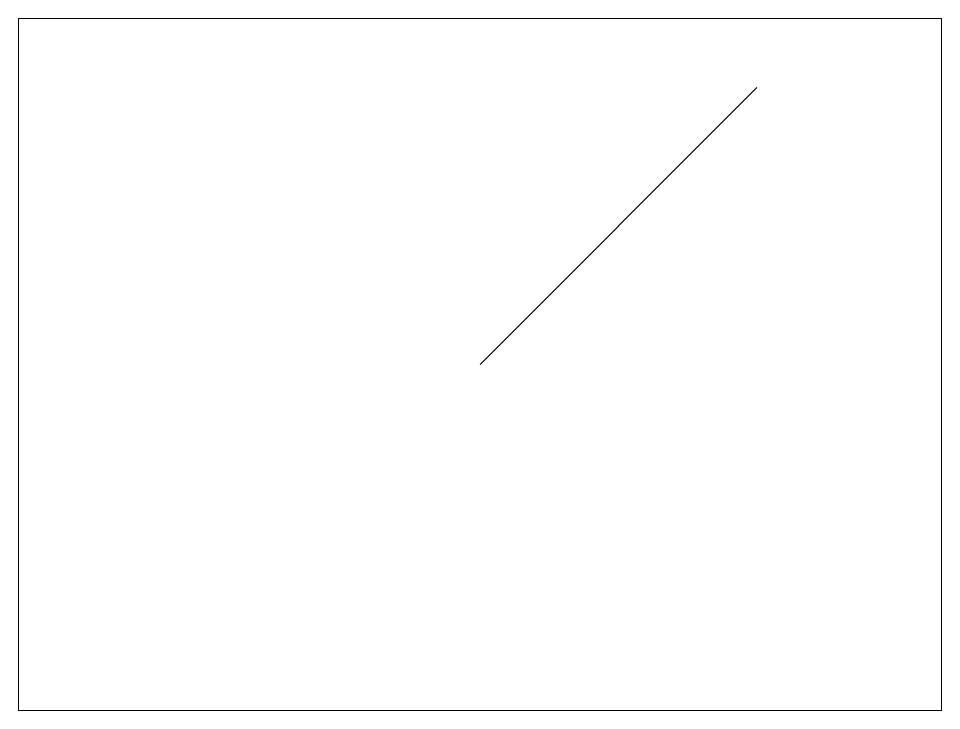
# Paper-space layout 'Layout2' of a CAD drawing. Header units: millimetres. Extents: x 0 to 200, y 25 to 175.
# The model-space entities are those that its viewports show. They can reach past a viewport. Long polylines and large blocks are cut down to what shows.
import ezdxf

# ---------------------------------------------------------------- set-up
doc = ezdxf.new("R2010")
doc.units = ezdxf.units.MM

msp = doc.modelspace()

# ---------------------------------------------------------------- linework, layer by layer
msp.add_line((0, 0), (100, 100))

psp = doc.layouts.new('Layout2')

# ---------------------------------------------------------------- viewports
at = {"layer": '0'}
psp.add_viewport(center=(100, 100), size=(200, 150), view_center_point=(0, 0), view_height=250, dxfattribs=at)

doc.saveas('drawing.dxf')
